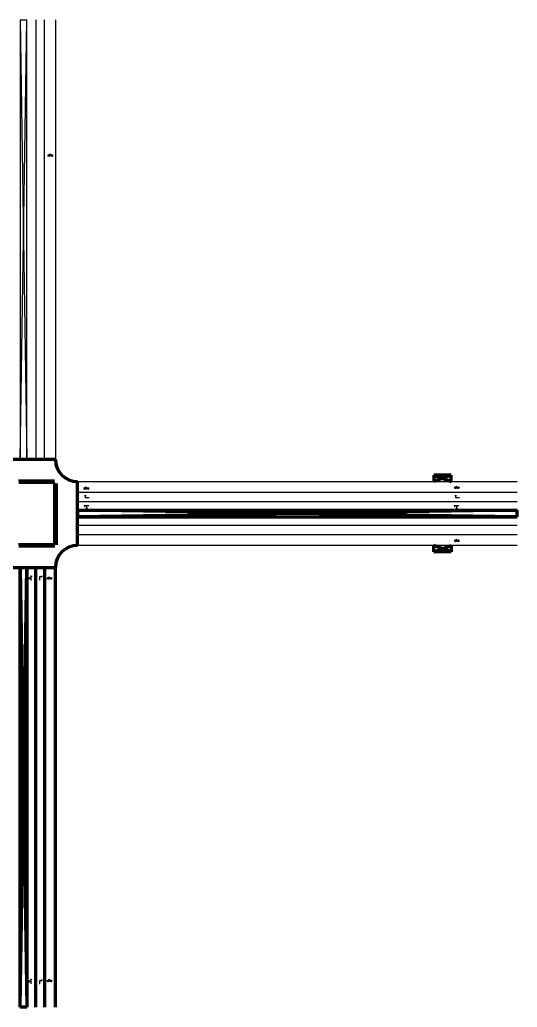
# Model space of a CAD drawing. Header units: millimetres. Extents: x 1748 to 3970, y 2012 to 4049.
# Drawn here: x 1971.1 to 2197.4, y 2012.3 to 2461.3 of the extents above; entities that cross this region are included whole.
import ezdxf

# ---------------------------------------------------------------- set-up
doc = ezdxf.new("R2010")
doc.units = ezdxf.units.MM

msp = doc.modelspace()

# ---------------------------------------------------------------- linework, layer by layer
at = {"color": 3, "lineweight": -3}
for p, q in [((1971.38, 2461.25), (1974.38, 2461.25)), ((1971.38, 2461.25), (1971.38, 2261.25)), ((1971.38, 2261.25), (1974.38, 2461.25)), ((1971.38, 2461.25), (1974.38, 2261.25)), ((1974.38, 2261.25), (1974.38, 2461.25)), ((1971.38, 2261.25), (1974.38, 2261.25))]:
    msp.add_line(p, q, dxfattribs=at)
at = {"lineweight": -3}
for p, q in [((1978.38, 2461.25), (1978.38, 2261.25)), ((1982.38, 2261.25), (1982.38, 2461.25)), ((1987.38, 2461.25), (1987.38, 2261.25))]:
    msp.add_line(p, q, dxfattribs=at)
for p, q in [((1984.39, 2399.5), (1984.79, 2400.1)), ((1984.39, 2399.5), (1985.69, 2399.5)), ((1984.79, 2400.1), (1985.22, 2400.28)), ((1984.79, 2400.1), (1985.69, 2399.5)), ((2000.77, 2248.14), (2001.17, 2248.74)), ((2000.77, 2248.14), (2002.07, 2248.14)), ((2001.17, 2248.74), (2001.6, 2248.92)), ((2001.17, 2248.74), (2002.07, 2248.14)), ((2169.3, 2248.45), (2169.7, 2249.05)), ((2169.3, 2248.45), (2170.6, 2248.45)), ((2169.7, 2249.05), (2170.13, 2249.23)), ((2169.7, 2249.05), (2170.6, 2248.45)), ((2000.48, 2240.17), (2000.83, 2240.52)), ((2000.98, 2244.93), (2000.62, 2244.58)), ((2000.98, 2243.89), (2000.98, 2244.93)), ((2000.98, 2244.93), (2001.33, 2244.58)), ((2002.7, 2243.89), (2000.98, 2243.89)), ((2168.72, 2240.17), (2169.07, 2240.52)), ((2169.41, 2244.93), (2169.05, 2244.58)), ((2169.41, 2243.89), (2169.41, 2244.93)), ((2169.41, 2244.93), (2169.76, 2244.58)), ((2171.13, 2243.89), (2169.41, 2243.89)), ((2002.62, 2240.17), (2000.48, 2240.17)), ((2000.48, 2240.17), (2000.83, 2239.82)), ((2001.55, 2239.02), (2001.2, 2239.38)), ((2001.55, 2240.17), (2001.55, 2239.02)), ((2001.55, 2239.02), (2001.9, 2239.38)), ((2170.86, 2240.17), (2168.72, 2240.17)), ((2168.72, 2240.17), (2169.07, 2239.82)), ((2169.79, 2239.02), (2169.43, 2239.38)), ((2169.79, 2240.17), (2169.79, 2239.02)), ((2169.79, 2239.02), (2170.14, 2239.38)), ((2169.3, 2224.33), (2169.7, 2224.92)), ((2169.3, 2224.33), (2170.6, 2224.33)), ((2169.7, 2224.92), (2170.13, 2225.1)), ((2169.7, 2224.92), (2170.6, 2224.33)), ((1975.18, 2207.32), (1975.54, 2207.67)), ((1976.33, 2207.32), (1975.18, 2207.32)), ((1975.18, 2207.32), (1975.54, 2206.96)), ((1976.33, 2208.39), (1975.98, 2208.03)), ((1976.33, 2206.25), (1976.33, 2208.39)), ((1976.33, 2208.39), (1976.68, 2208.03)), ((1980.33, 2206.38), (1980.33, 2208.1)), ((1980.33, 2208.1), (1981.37, 2208.1)), ((1981.37, 2208.1), (1981.02, 2208.45)), ((1981.37, 2208.1), (1981.02, 2207.75)), ((1984.03, 2207.25), (1984.43, 2207.85)), ((1984.03, 2207.25), (1985.33, 2207.25)), ((1984.43, 2207.85), (1984.87, 2208.03)), ((1984.43, 2207.85), (1985.33, 2207.25)), ((1976.33, 2025.08), (1975.98, 2024.72)), ((1976.33, 2022.94), (1976.33, 2025.08)), ((1976.33, 2025.08), (1976.68, 2024.72)), ((1984.43, 2024.82), (1984.87, 2025)), ((1975.18, 2024.01), (1975.54, 2024.36)), ((1976.33, 2024.01), (1975.18, 2024.01)), ((1975.18, 2024.01), (1975.54, 2023.65)), ((1980.33, 2022.77), (1980.33, 2024.49)), ((1980.33, 2024.49), (1981.37, 2024.49)), ((1981.37, 2024.49), (1981.02, 2024.84)), ((1981.37, 2024.49), (1981.02, 2024.14)), ((1984.03, 2024.23), (1984.43, 2024.82)), ((1984.03, 2024.23), (1985.33, 2024.23)), ((1984.43, 2024.82), (1985.33, 2024.23))]:
    msp.add_line(p, q)
at = {"lineweight": 211}
for p, q in [((1987.38, 2261.25), (1958.38, 2261.25)), ((2167.38, 2254.25), (2159.38, 2254.25)), ((2159.38, 2254.25), (2159.38, 2251.25)), ((2159.38, 2254.25), (2167.38, 2251.25)), ((2167.38, 2254.25), (2159.38, 2251.25)), ((2167.38, 2251.25), (2167.38, 2254.25)), ((1971.38, 2251.75), (1971.38, 2252.25)), ((1971.38, 2251.25), (1971.38, 2251.75)), ((1971.38, 2251.25), (1971.38, 2250.75)), ((1971.38, 2250.75), (1971.38, 2250.25)), ((1971.88, 2251.75), (1971.88, 2252.25)), ((1971.88, 2251.25), (1971.88, 2251.75)), ((1971.88, 2251.25), (1971.88, 2250.75)), ((1971.88, 2250.75), (1971.88, 2250.25)), ((1972.38, 2251.75), (1972.38, 2252.25)), ((1972.38, 2251.25), (1972.38, 2251.75)), ((1972.38, 2251.25), (1972.38, 2250.75)), ((1972.38, 2250.75), (1972.38, 2250.25)), ((1972.88, 2251.75), (1972.88, 2252.25)), ((1972.88, 2251.25), (1972.88, 2251.75)), ((1972.88, 2251.25), (1972.88, 2250.75)), ((1972.88, 2250.75), (1972.88, 2250.25)), ((1973.38, 2251.75), (1973.38, 2252.25)), ((1973.38, 2251.25), (1973.38, 2251.75)), ((1973.38, 2251.25), (1973.38, 2250.75)), ((1973.38, 2250.75), (1973.38, 2250.25)), ((1973.88, 2251.75), (1973.88, 2252.25)), ((1973.88, 2251.25), (1973.88, 2251.75)), ((1973.88, 2251.25), (1973.88, 2250.75)), ((1973.88, 2250.75), (1973.88, 2250.25)), ((1974.38, 2251.75), (1974.38, 2252.25)), ((1974.38, 2251.25), (1974.38, 2251.75)), ((1974.38, 2251.25), (1974.38, 2250.75)), ((1974.38, 2250.75), (1974.38, 2250.25)), ((1974.88, 2251.75), (1974.88, 2252.25)), ((1974.88, 2251.25), (1974.88, 2251.75)), ((1974.88, 2251.25), (1974.88, 2250.75)), ((1974.88, 2250.75), (1974.88, 2250.25)), ((1975.38, 2251.75), (1975.38, 2252.25)), ((1975.38, 2251.25), (1975.38, 2251.75)), ((1975.38, 2251.25), (1975.38, 2250.75)), ((1975.38, 2250.75), (1975.38, 2250.25)), ((1975.88, 2251.75), (1975.88, 2252.25)), ((1975.88, 2251.25), (1975.88, 2251.75)), ((1975.88, 2251.25), (1975.88, 2250.75)), ((1975.88, 2250.75), (1975.88, 2250.25)), ((1976.38, 2251.75), (1976.38, 2252.25)), ((1976.38, 2251.25), (1976.38, 2251.75)), ((1976.38, 2251.25), (1976.38, 2250.75)), ((1976.38, 2250.75), (1976.38, 2250.25)), ((1976.88, 2251.75), (1976.88, 2252.25)), ((1976.88, 2251.25), (1976.88, 2251.75)), ((1976.88, 2251.25), (1976.88, 2250.75)), ((1976.88, 2250.75), (1976.88, 2250.25)), ((1977.38, 2251.75), (1977.38, 2252.25)), ((1977.38, 2251.25), (1977.38, 2251.75)), ((1977.38, 2251.25), (1977.38, 2250.75)), ((1977.38, 2250.75), (1977.38, 2250.25)), ((1977.88, 2251.25), (1977.88, 2252.25)), ((1977.88, 2251.25), (1977.88, 2250.25)), ((1978.38, 2251.75), (1978.38, 2252.25)), ((1978.38, 2251.25), (1978.38, 2251.75)), ((1978.38, 2251.25), (1978.38, 2250.75)), ((1978.38, 2250.75), (1978.38, 2250.25)), ((1978.88, 2251.75), (1978.88, 2252.25)), ((1978.88, 2251.25), (1978.88, 2251.75)), ((1978.88, 2251.25), (1978.88, 2250.75)), ((1978.88, 2250.75), (1978.88, 2250.25)), ((1979.38, 2251.75), (1979.38, 2252.25)), ((1979.38, 2251.25), (1979.38, 2251.75)), ((1979.38, 2251.25), (1979.38, 2250.75)), ((1979.38, 2250.75), (1979.38, 2250.25)), ((1979.88, 2251.75), (1979.88, 2252.25)), ((1979.88, 2251.25), (1979.88, 2251.75)), ((1979.88, 2251.25), (1979.88, 2250.75)), ((1979.88, 2250.75), (1979.88, 2250.25)), ((1980.38, 2251.75), (1980.38, 2252.25)), ((1980.38, 2251.25), (1980.38, 2251.75)), ((1980.38, 2251.25), (1980.38, 2250.75)), ((1980.38, 2250.75), (1980.38, 2250.25)), ((1980.88, 2251.75), (1980.88, 2252.25)), ((1980.88, 2251.25), (1980.88, 2251.75)), ((1980.88, 2251.25), (1980.88, 2250.75)), ((1980.88, 2250.75), (1980.88, 2250.25)), ((1981.38, 2251.75), (1981.38, 2252.25)), ((1981.38, 2251.25), (1981.38, 2251.75)), ((1981.38, 2251.25), (1981.38, 2250.75)), ((1981.38, 2250.75), (1981.38, 2250.25)), ((1981.88, 2251.75), (1981.88, 2252.25)), ((1981.88, 2251.25), (1981.88, 2251.75)), ((1981.88, 2251.25), (1981.88, 2250.75)), ((1981.88, 2250.75), (1981.88, 2250.25)), ((1982.38, 2251.75), (1982.38, 2252.25)), ((1982.38, 2251.25), (1982.38, 2251.75)), ((1982.38, 2251.25), (1982.38, 2250.75)), ((1982.38, 2250.75), (1982.38, 2250.25)), ((1982.88, 2251.75), (1982.88, 2252.25)), ((1982.88, 2251.25), (1982.88, 2251.75)), ((1982.88, 2251.25), (1982.88, 2250.75)), ((1982.88, 2250.75), (1982.88, 2250.25)), ((1983.38, 2251.75), (1983.38, 2252.25)), ((1983.38, 2251.25), (1983.38, 2251.75)), ((1983.38, 2251.25), (1983.38, 2250.75)), ((1983.38, 2250.75), (1983.38, 2250.25)), ((1983.88, 2251.75), (1983.88, 2252.25)), ((1983.88, 2251.25), (1983.88, 2251.75)), ((1983.88, 2251.25), (1983.88, 2250.75)), ((1983.88, 2250.75), (1983.88, 2250.25)), ((1984.38, 2251.75), (1984.38, 2252.25)), ((1984.38, 2251.25), (1984.38, 2251.75)), ((1984.38, 2251.25), (1984.38, 2250.75)), ((1984.38, 2250.75), (1984.38, 2250.25)), ((1984.88, 2251.75), (1984.88, 2252.25)), ((1984.88, 2251.25), (1984.88, 2251.75)), ((1984.88, 2251.25), (1984.88, 2250.75)), ((1984.88, 2250.75), (1984.88, 2250.25)), ((1985.38, 2251.75), (1985.38, 2252.25)), ((1985.38, 2251.25), (1985.38, 2251.75)), ((1985.38, 2251.25), (1985.38, 2250.75)), ((1985.38, 2250.75), (1985.38, 2250.25)), ((1985.88, 2251.75), (1985.88, 2252.25)), ((1985.88, 2251.25), (1985.88, 2251.75)), ((1985.88, 2251.25), (1985.88, 2250.75)), ((1985.88, 2250.75), (1985.88, 2250.25)), ((1986.38, 2251.75), (1986.38, 2252.25)), ((1986.38, 2251.25), (1986.38, 2251.75)), ((1986.38, 2251.25), (1986.38, 2250.75)), ((1986.38, 2250.75), (1986.38, 2250.25)), ((1986.88, 2249.85), (1986.38, 2249.85)), ((1987.38, 2249.85), (1986.88, 2249.85)), ((1987.38, 2249.85), (1987.88, 2249.85)), ((1987.88, 2249.85), (1988.38, 2249.85)), ((1997.38, 2222.25), (1997.38, 2251.25)), ((1986.88, 2249.25), (1986.38, 2249.25)), ((1986.88, 2248.75), (1986.38, 2248.75)), ((1986.88, 2248.25), (1986.38, 2248.25)), ((1986.88, 2247.75), (1986.38, 2247.75)), ((1986.88, 2247.25), (1986.38, 2247.25)), ((1986.88, 2246.75), (1986.38, 2246.75)), ((1986.88, 2246.25), (1986.38, 2246.25)), ((1986.88, 2245.75), (1986.38, 2245.75)), ((1986.88, 2245.25), (1986.38, 2245.25)), ((1987.38, 2249.25), (1986.88, 2249.25)), ((1987.38, 2248.75), (1986.88, 2248.75)), ((1987.38, 2248.25), (1986.88, 2248.25)), ((1987.38, 2247.75), (1986.88, 2247.75)), ((1987.38, 2247.25), (1986.88, 2247.25)), ((1987.38, 2246.75), (1986.88, 2246.75)), ((1987.38, 2246.25), (1986.88, 2246.25)), ((1987.38, 2245.75), (1986.88, 2245.75)), ((1987.38, 2245.25), (1986.88, 2245.25)), ((1987.38, 2249.25), (1987.88, 2249.25)), ((1987.38, 2248.75), (1987.88, 2248.75)), ((1987.38, 2248.25), (1987.88, 2248.25)), ((1987.38, 2247.75), (1987.88, 2247.75)), ((1987.38, 2247.25), (1987.88, 2247.25)), ((1987.38, 2246.75), (1987.88, 2246.75)), ((1987.38, 2246.25), (1987.88, 2246.25)), ((1987.38, 2245.75), (1987.88, 2245.75)), ((1987.38, 2245.25), (1987.88, 2245.25)), ((1987.88, 2249.25), (1988.38, 2249.25)), ((1987.88, 2248.75), (1988.38, 2248.75)), ((1987.88, 2248.25), (1988.38, 2248.25)), ((1987.88, 2247.75), (1988.38, 2247.75)), ((1987.88, 2247.25), (1988.38, 2247.25)), ((1987.88, 2246.75), (1988.38, 2246.75)), ((1987.88, 2246.25), (1988.38, 2246.25)), ((1987.88, 2245.75), (1988.38, 2245.75)), ((1987.88, 2245.25), (1988.38, 2245.25)), ((1986.88, 2244.75), (1986.38, 2244.75)), ((1986.88, 2244.25), (1986.38, 2244.25)), ((1986.88, 2243.75), (1986.38, 2243.75)), ((1986.88, 2243.25), (1986.38, 2243.25)), ((1986.88, 2242.75), (1986.38, 2242.75)), ((1986.88, 2242.25), (1986.38, 2242.25)), ((1986.88, 2241.75), (1986.38, 2241.75)), ((1986.88, 2241.25), (1986.38, 2241.25)), ((1987.38, 2240.75), (1986.38, 2240.75)), ((1987.38, 2244.75), (1986.88, 2244.75)), ((1987.38, 2244.25), (1986.88, 2244.25)), ((1987.38, 2243.75), (1986.88, 2243.75)), ((1987.38, 2243.25), (1986.88, 2243.25)), ((1987.38, 2242.75), (1986.88, 2242.75)), ((1987.38, 2242.25), (1986.88, 2242.25)), ((1987.38, 2241.75), (1986.88, 2241.75)), ((1987.38, 2241.25), (1986.88, 2241.25)), ((1987.38, 2244.75), (1987.88, 2244.75)), ((1987.38, 2244.25), (1987.88, 2244.25)), ((1987.38, 2243.75), (1987.88, 2243.75)), ((1987.38, 2243.25), (1987.88, 2243.25)), ((1987.38, 2242.75), (1987.88, 2242.75)), ((1987.38, 2242.25), (1987.88, 2242.25)), ((1987.38, 2241.75), (1987.88, 2241.75)), ((1987.38, 2241.25), (1987.88, 2241.25)), ((1987.38, 2240.75), (1988.38, 2240.75)), ((1987.88, 2244.75), (1988.38, 2244.75)), ((1987.88, 2244.25), (1988.38, 2244.25)), ((1987.88, 2243.75), (1988.38, 2243.75)), ((1987.88, 2243.25), (1988.38, 2243.25)), ((1987.88, 2242.75), (1988.38, 2242.75)), ((1987.88, 2242.25), (1988.38, 2242.25)), ((1987.88, 2241.75), (1988.38, 2241.75)), ((1987.88, 2241.25), (1988.38, 2241.25)), ((1986.88, 2240.25), (1986.38, 2240.25)), ((1986.88, 2239.75), (1986.38, 2239.75)), ((1986.88, 2239.25), (1986.38, 2239.25)), ((1986.88, 2238.75), (1986.38, 2238.75)), ((1986.88, 2238.25), (1986.38, 2238.25)), ((1986.88, 2237.75), (1986.38, 2237.75)), ((1986.88, 2237.25), (1986.38, 2237.25)), ((1986.88, 2236.75), (1986.38, 2236.75)), ((1986.88, 2236.25), (1986.38, 2236.25)), ((1987.38, 2240.25), (1986.88, 2240.25)), ((1987.38, 2239.75), (1986.88, 2239.75)), ((1987.38, 2239.25), (1986.88, 2239.25)), ((1987.38, 2238.75), (1986.88, 2238.75)), ((1987.38, 2238.25), (1986.88, 2238.25)), ((1987.38, 2237.75), (1986.88, 2237.75)), ((1987.38, 2237.25), (1986.88, 2237.25)), ((1987.38, 2236.75), (1986.88, 2236.75)), ((1987.38, 2236.25), (1986.88, 2236.25)), ((1987.38, 2240.25), (1987.88, 2240.25)), ((1987.38, 2239.75), (1987.88, 2239.75)), ((1987.38, 2239.25), (1987.88, 2239.25)), ((1987.38, 2238.75), (1987.88, 2238.75)), ((1987.38, 2238.25), (1987.88, 2238.25)), ((1987.38, 2237.75), (1987.88, 2237.75)), ((1987.38, 2237.25), (1987.88, 2237.25)), ((1987.38, 2236.75), (1987.88, 2236.75)), ((1987.38, 2236.25), (1987.88, 2236.25)), ((1987.88, 2240.25), (1988.38, 2240.25)), ((1987.88, 2239.75), (1988.38, 2239.75)), ((1987.88, 2239.25), (1988.38, 2239.25)), ((1987.88, 2238.75), (1988.38, 2238.75)), ((1987.88, 2238.25), (1988.38, 2238.25)), ((1987.88, 2237.75), (1988.38, 2237.75)), ((1987.88, 2237.25), (1988.38, 2237.25)), ((1987.88, 2236.75), (1988.38, 2236.75)), ((1987.88, 2236.25), (1988.38, 2236.25)), ((1986.88, 2235.75), (1986.38, 2235.75)), ((1986.88, 2235.25), (1986.38, 2235.25)), ((1986.88, 2234.75), (1986.38, 2234.75)), ((1986.88, 2234.25), (1986.38, 2234.25)), ((1986.88, 2233.75), (1986.38, 2233.75)), ((1986.88, 2233.25), (1986.38, 2233.25)), ((1986.88, 2232.75), (1986.38, 2232.75)), ((1986.88, 2232.25), (1986.38, 2232.25)), ((1986.88, 2231.75), (1986.38, 2231.75)), ((1987.38, 2235.75), (1986.88, 2235.75)), ((1987.38, 2235.25), (1986.88, 2235.25)), ((1987.38, 2234.75), (1986.88, 2234.75)), ((1987.38, 2234.25), (1986.88, 2234.25)), ((1987.38, 2233.75), (1986.88, 2233.75)), ((1987.38, 2233.25), (1986.88, 2233.25)), ((1987.38, 2232.75), (1986.88, 2232.75)), ((1987.38, 2232.25), (1986.88, 2232.25)), ((1987.38, 2231.75), (1986.88, 2231.75)), ((1987.38, 2235.75), (1987.88, 2235.75)), ((1987.38, 2235.25), (1987.88, 2235.25)), ((1987.38, 2234.75), (1987.88, 2234.75)), ((1987.38, 2234.25), (1987.88, 2234.25)), ((1987.38, 2233.75), (1987.88, 2233.75)), ((1987.38, 2233.25), (1987.88, 2233.25)), ((1987.38, 2232.75), (1987.88, 2232.75)), ((1987.38, 2232.25), (1987.88, 2232.25)), ((1987.38, 2231.75), (1987.88, 2231.75)), ((1987.88, 2235.75), (1988.38, 2235.75)), ((1987.88, 2235.25), (1988.38, 2235.25)), ((1987.88, 2234.75), (1988.38, 2234.75)), ((1987.88, 2234.25), (1988.38, 2234.25)), ((1987.88, 2233.75), (1988.38, 2233.75)), ((1987.88, 2233.25), (1988.38, 2233.25)), ((1987.88, 2232.75), (1988.38, 2232.75)), ((1987.88, 2232.25), (1988.38, 2232.25)), ((1987.88, 2231.75), (1988.38, 2231.75)), ((1986.88, 2231.25), (1986.38, 2231.25)), ((1986.88, 2230.75), (1986.38, 2230.75)), ((1986.88, 2230.25), (1986.38, 2230.25)), ((1986.88, 2229.75), (1986.38, 2229.75)), ((1986.88, 2229.25), (1986.38, 2229.25)), ((1986.88, 2228.75), (1986.38, 2228.75)), ((1986.88, 2228.25), (1986.38, 2228.25)), ((1986.88, 2227.75), (1986.38, 2227.75)), ((1986.88, 2227.25), (1986.38, 2227.25)), ((1987.38, 2231.25), (1986.88, 2231.25)), ((1987.38, 2230.75), (1986.88, 2230.75)), ((1987.38, 2230.25), (1986.88, 2230.25)), ((1987.38, 2229.75), (1986.88, 2229.75)), ((1987.38, 2229.25), (1986.88, 2229.25)), ((1987.38, 2228.75), (1986.88, 2228.75)), ((1987.38, 2228.25), (1986.88, 2228.25)), ((1987.38, 2227.75), (1986.88, 2227.75)), ((1987.38, 2227.25), (1986.88, 2227.25)), ((1987.38, 2231.25), (1987.88, 2231.25)), ((1987.38, 2230.75), (1987.88, 2230.75)), ((1987.38, 2230.25), (1987.88, 2230.25)), ((1987.38, 2229.75), (1987.88, 2229.75)), ((1987.38, 2229.25), (1987.88, 2229.25)), ((1987.38, 2228.75), (1987.88, 2228.75)), ((1987.38, 2228.25), (1987.88, 2228.25)), ((1987.38, 2227.75), (1987.88, 2227.75)), ((1987.38, 2227.25), (1987.88, 2227.25)), ((1987.88, 2231.25), (1988.38, 2231.25)), ((1987.88, 2230.75), (1988.38, 2230.75)), ((1987.88, 2230.25), (1988.38, 2230.25)), ((1987.88, 2229.75), (1988.38, 2229.75)), ((1987.88, 2229.25), (1988.38, 2229.25)), ((1987.88, 2228.75), (1988.38, 2228.75)), ((1987.88, 2228.25), (1988.38, 2228.25)), ((1987.88, 2227.75), (1988.38, 2227.75)), ((1987.88, 2227.25), (1988.38, 2227.25)), ((1971.38, 2222.75), (1971.38, 2223.25)), ((1971.38, 2222.25), (1971.38, 2222.75)), ((1971.88, 2222.75), (1971.88, 2223.25)), ((1971.88, 2222.25), (1971.88, 2222.75)), ((1972.38, 2222.75), (1972.38, 2223.25)), ((1972.38, 2222.25), (1972.38, 2222.75)), ((1972.88, 2222.75), (1972.88, 2223.25)), ((1972.88, 2222.25), (1972.88, 2222.75)), ((1973.38, 2222.75), (1973.38, 2223.25)), ((1973.38, 2222.25), (1973.38, 2222.75)), ((1973.88, 2222.75), (1973.88, 2223.25)), ((1973.88, 2222.25), (1973.88, 2222.75)), ((1974.38, 2222.75), (1974.38, 2223.25)), ((1974.38, 2222.25), (1974.38, 2222.75)), ((1974.88, 2222.75), (1974.88, 2223.25)), ((1974.88, 2222.25), (1974.88, 2222.75)), ((1975.38, 2222.75), (1975.38, 2223.25)), ((1975.38, 2222.25), (1975.38, 2222.75)), ((1975.88, 2222.75), (1975.88, 2223.25)), ((1975.88, 2222.25), (1975.88, 2222.75)), ((1976.38, 2222.75), (1976.38, 2223.25)), ((1976.38, 2222.25), (1976.38, 2222.75)), ((1976.88, 2222.75), (1976.88, 2223.25)), ((1976.88, 2222.25), (1976.88, 2222.75)), ((1977.38, 2222.75), (1977.38, 2223.25)), ((1977.38, 2222.25), (1977.38, 2222.75)), ((1977.88, 2222.25), (1977.88, 2223.25)), ((1978.38, 2222.75), (1978.38, 2223.25)), ((1978.38, 2222.25), (1978.38, 2222.75)), ((1978.88, 2222.75), (1978.88, 2223.25)), ((1978.88, 2222.25), (1978.88, 2222.75)), ((1979.38, 2222.75), (1979.38, 2223.25)), ((1979.38, 2222.25), (1979.38, 2222.75)), ((1979.88, 2222.75), (1979.88, 2223.25)), ((1979.88, 2222.25), (1979.88, 2222.75)), ((1980.38, 2222.75), (1980.38, 2223.25)), ((1980.38, 2222.25), (1980.38, 2222.75)), ((1980.88, 2222.75), (1980.88, 2223.25)), ((1980.88, 2222.25), (1980.88, 2222.75)), ((1981.38, 2222.75), (1981.38, 2223.25)), ((1981.38, 2222.25), (1981.38, 2222.75)), ((1981.88, 2222.75), (1981.88, 2223.25)), ((1981.88, 2222.25), (1981.88, 2222.75)), ((1982.38, 2222.75), (1982.38, 2223.25)), ((1982.38, 2222.25), (1982.38, 2222.75)), ((1982.88, 2222.75), (1982.88, 2223.25)), ((1982.88, 2222.25), (1982.88, 2222.75)), ((1983.38, 2222.75), (1983.38, 2223.25)), ((1983.38, 2222.25), (1983.38, 2222.75)), ((1983.88, 2222.75), (1983.88, 2223.25)), ((1983.88, 2222.25), (1983.88, 2222.75)), ((1984.38, 2222.75), (1984.38, 2223.25)), ((1984.38, 2222.25), (1984.38, 2222.75)), ((1984.88, 2222.75), (1984.88, 2223.25)), ((1984.88, 2222.25), (1984.88, 2222.75)), ((1985.38, 2222.75), (1985.38, 2223.25)), ((1985.38, 2222.25), (1985.38, 2222.75)), ((1985.88, 2222.75), (1985.88, 2223.25)), ((1985.88, 2222.25), (1985.88, 2222.75)), ((1986.88, 2226.75), (1986.38, 2226.75)), ((1986.88, 2226.25), (1986.38, 2226.25)), ((1986.88, 2225.75), (1986.38, 2225.75)), ((1986.88, 2225.25), (1986.38, 2225.25)), ((1986.88, 2224.75), (1986.38, 2224.75)), ((1986.88, 2224.25), (1986.38, 2224.25)), ((1986.88, 2223.75), (1986.38, 2223.75)), ((1986.38, 2222.75), (1986.38, 2223.25)), ((1986.88, 2223.25), (1986.38, 2223.25)), ((1986.38, 2222.25), (1986.38, 2222.75)), ((1987.38, 2226.75), (1986.88, 2226.75)), ((1987.38, 2226.25), (1986.88, 2226.25)), ((1987.38, 2225.75), (1986.88, 2225.75)), ((1987.38, 2225.25), (1986.88, 2225.25)), ((1987.38, 2224.75), (1986.88, 2224.75)), ((1987.38, 2224.25), (1986.88, 2224.25)), ((1987.38, 2223.75), (1986.88, 2223.75)), ((1987.38, 2223.25), (1986.88, 2223.25)), ((1987.38, 2226.75), (1987.88, 2226.75)), ((1987.38, 2226.25), (1987.88, 2226.25)), ((1987.38, 2225.75), (1987.88, 2225.75)), ((1987.38, 2225.25), (1987.88, 2225.25)), ((1987.38, 2224.75), (1987.88, 2224.75)), ((1987.38, 2224.25), (1987.88, 2224.25)), ((1987.38, 2223.75), (1987.88, 2223.75)), ((1987.38, 2223.25), (1987.88, 2223.25)), ((1987.88, 2226.75), (1988.38, 2226.75)), ((1987.88, 2226.25), (1988.38, 2226.25)), ((1987.88, 2225.75), (1988.38, 2225.75)), ((1987.88, 2225.25), (1988.38, 2225.25)), ((1987.88, 2224.75), (1988.38, 2224.75)), ((1987.88, 2224.25), (1988.38, 2224.25)), ((1987.88, 2223.75), (1988.38, 2223.75)), ((1987.88, 2223.25), (1988.38, 2223.25)), ((1971.38, 2222.25), (1971.38, 2221.75)), ((1971.38, 2221.75), (1971.38, 2221.25)), ((1971.88, 2222.25), (1971.88, 2221.75)), ((1971.88, 2221.75), (1971.88, 2221.25)), ((1972.38, 2222.25), (1972.38, 2221.75)), ((1972.38, 2221.75), (1972.38, 2221.25)), ((1972.88, 2222.25), (1972.88, 2221.75)), ((1972.88, 2221.75), (1972.88, 2221.25)), ((1973.38, 2222.25), (1973.38, 2221.75)), ((1973.38, 2221.75), (1973.38, 2221.25)), ((1973.88, 2222.25), (1973.88, 2221.75)), ((1973.88, 2221.75), (1973.88, 2221.25)), ((1974.38, 2222.25), (1974.38, 2221.75)), ((1974.38, 2221.75), (1974.38, 2221.25)), ((1974.88, 2222.25), (1974.88, 2221.75)), ((1974.88, 2221.75), (1974.88, 2221.25)), ((1975.38, 2222.25), (1975.38, 2221.75)), ((1975.38, 2221.75), (1975.38, 2221.25)), ((1975.88, 2222.25), (1975.88, 2221.75)), ((1975.88, 2221.75), (1975.88, 2221.25)), ((1976.38, 2222.25), (1976.38, 2221.75)), ((1976.38, 2221.75), (1976.38, 2221.25)), ((1976.88, 2222.25), (1976.88, 2221.75)), ((1976.88, 2221.75), (1976.88, 2221.25)), ((1977.38, 2222.25), (1977.38, 2221.75)), ((1977.38, 2221.75), (1977.38, 2221.25)), ((1977.88, 2222.25), (1977.88, 2221.25)), ((1978.38, 2222.25), (1978.38, 2221.75)), ((1978.38, 2221.75), (1978.38, 2221.25)), ((1978.88, 2222.25), (1978.88, 2221.75)), ((1978.88, 2221.75), (1978.88, 2221.25)), ((1979.38, 2222.25), (1979.38, 2221.75)), ((1979.38, 2221.75), (1979.38, 2221.25)), ((1979.88, 2222.25), (1979.88, 2221.75)), ((1979.88, 2221.75), (1979.88, 2221.25)), ((1980.38, 2222.25), (1980.38, 2221.75)), ((1980.38, 2221.75), (1980.38, 2221.25)), ((1980.88, 2222.25), (1980.88, 2221.75)), ((1980.88, 2221.75), (1980.88, 2221.25)), ((1981.38, 2222.25), (1981.38, 2221.75)), ((1981.38, 2221.75), (1981.38, 2221.25)), ((1981.88, 2222.25), (1981.88, 2221.75)), ((1981.88, 2221.75), (1981.88, 2221.25)), ((1982.38, 2222.25), (1982.38, 2221.75)), ((1982.38, 2221.75), (1982.38, 2221.25)), ((1982.88, 2222.25), (1982.88, 2221.75)), ((1982.88, 2221.75), (1982.88, 2221.25)), ((1983.38, 2222.25), (1983.38, 2221.75)), ((1983.38, 2221.75), (1983.38, 2221.25)), ((1983.88, 2222.25), (1983.88, 2221.75)), ((1983.88, 2221.75), (1983.88, 2221.25)), ((1984.38, 2222.25), (1984.38, 2221.75)), ((1984.38, 2221.75), (1984.38, 2221.25)), ((1984.88, 2222.25), (1984.88, 2221.75)), ((1984.88, 2221.75), (1984.88, 2221.25)), ((1985.38, 2222.25), (1985.38, 2221.75)), ((1985.38, 2221.75), (1985.38, 2221.25)), ((1985.88, 2222.25), (1985.88, 2221.75)), ((1985.88, 2221.75), (1985.88, 2221.25)), ((1986.38, 2222.25), (1986.38, 2221.75)), ((1986.38, 2221.75), (1986.38, 2221.25)), ((2159.38, 2219.25), (2159.38, 2222.25)), ((2159.38, 2219.25), (2167.38, 2222.25)), ((2167.38, 2219.25), (2159.38, 2222.25)), ((2167.38, 2219.25), (2159.38, 2219.25)), ((2167.38, 2222.25), (2167.38, 2219.25)), ((1958.38, 2212.25), (1987.38, 2212.25)), ((1978.38, 2012.25), (1978.38, 2212.25)), ((1982.38, 2212.25), (1982.38, 2012.25)), ((1987.38, 2012.25), (1987.38, 2212.25))]:
    msp.add_line(p, q, dxfattribs=at)
at = {"color": 7, "lineweight": -3, "true_color": 0xffffff}
msp.add_line((1997.38, 2251.25), (2197.38, 2251.25), dxfattribs=at)
at = {"color": 0, "lineweight": -3}
for p, q in [((2197.38, 2246.25), (1997.38, 2246.25)), ((1997.38, 2242.25), (2197.38, 2242.25)), ((2197.38, 2231.25), (1997.38, 2231.25)), ((1997.38, 2227.25), (2197.38, 2227.25)), ((2197.38, 2222.25), (1997.38, 2222.25))]:
    msp.add_line(p, q, dxfattribs=at)
at = {"color": 3, "lineweight": 211}
for p, q in [((1997.38, 2238.25), (1997.38, 2235.25)), ((1997.38, 2238.25), (2197.38, 2238.25)), ((2197.38, 2238.25), (1997.38, 2235.25)), ((2197.38, 2235.25), (1997.38, 2238.25)), ((2197.38, 2235.25), (2197.38, 2238.25)), ((1997.38, 2235.25), (2197.38, 2235.25)), ((1971.38, 2212.25), (1974.38, 2212.25)), ((1971.38, 2012.25), (1971.38, 2212.25)), ((1971.38, 2012.25), (1974.38, 2212.25)), ((1971.38, 2212.25), (1974.38, 2012.25)), ((1974.38, 2212.25), (1974.38, 2012.25)), ((1974.38, 2012.25), (1971.38, 2012.25))]:
    msp.add_line(p, q, dxfattribs=at)
for centre in [(1984.39, 2399.5), (1985.69, 2399.5), (2000.77, 2248.14), (2002.07, 2248.14), (2169.3, 2248.45), (2170.6, 2248.45), (2169.3, 2224.33), (2170.6, 2224.33), (1984.03, 2207.25), (1985.33, 2207.25), (1984.03, 2024.23), (1985.33, 2024.23)]:
    msp.add_circle(centre, 0.4)
at = {"lineweight": 211}
for centre, start, end in [((1997.38, 2261.25), 180, 270), ((1997.38, 2212.25), 90, 180)]:
    msp.add_arc(centre, 10, start, end, dxfattribs=at)

doc.saveas('drawing.dxf')
